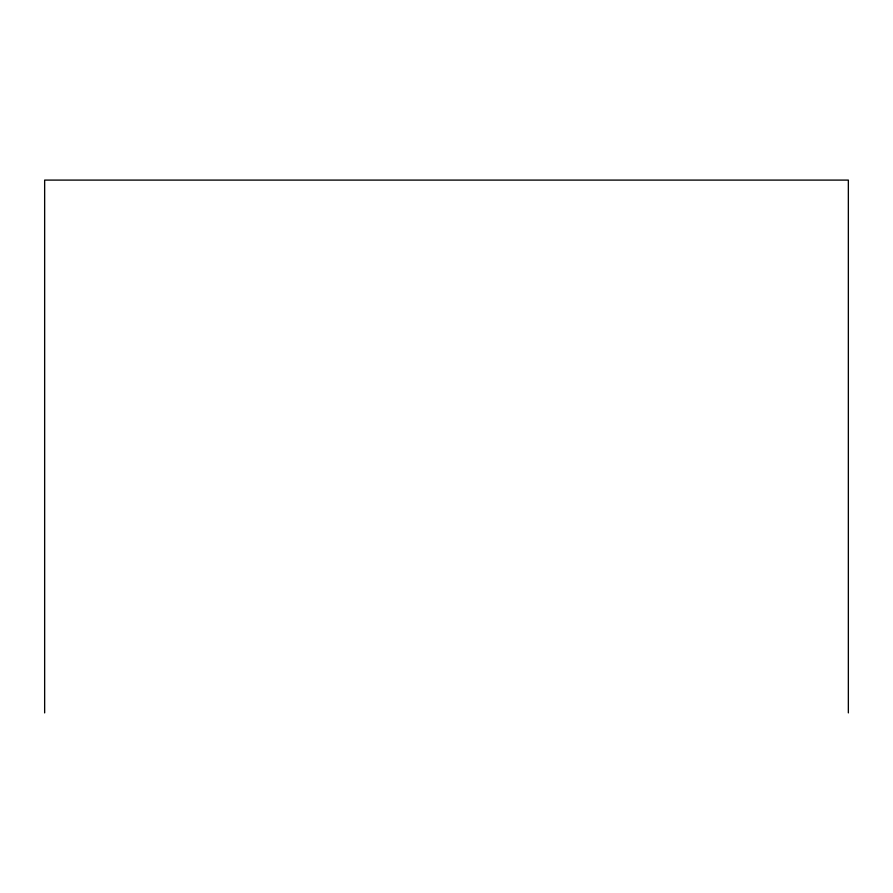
<?xml version="1.0" encoding="UTF-8"?>
<svg xmlns="http://www.w3.org/2000/svg" width="893" height="893" viewBox="0 0 893 893"><rect width="100%" height="100%" fill="white"/><g stroke="black" fill="none" stroke-linecap="round" stroke-linejoin="round"><path stroke-width="1.34" d="M848.35 712.904L848.35 180.096L44.65 180.096L44.65 712.904"/></g></svg>
